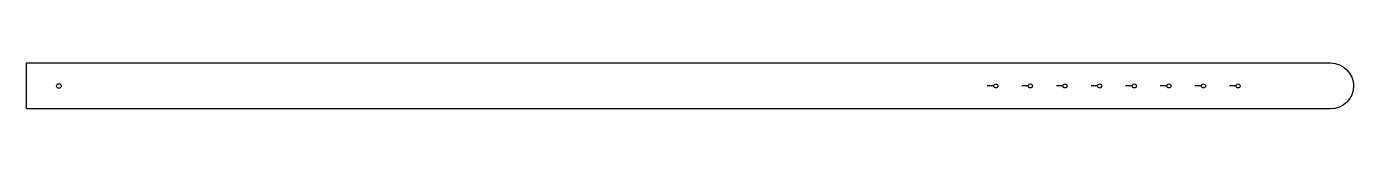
# Model space of a CAD drawing. Header units: millimetres. Extents: x 67 to 1217, y 6 to 46.
import ezdxf

# ---------------------------------------------------------------- set-up
doc = ezdxf.new("R2010")
doc.units = ezdxf.units.MM
doc.header["$MEASUREMENT"] = 0

msp = doc.modelspace()

# ---------------------------------------------------------------- linework, layer by layer
at = {"linetype": 'Continuous'}
for p, q in [((905.5, 26.4), (899.8, 26.4)), ((935.5, 26.4), (929.8, 26.4)), ((965.5, 26.4), (959.8, 26.4)), ((995.5, 26.4), (989.8, 26.4)), ((1025.5, 26.4), (1019.8, 26.4)), ((1055.5, 26.4), (1049.8, 26.4)), ((1085.5, 26.4), (1079.8, 26.4)), ((1115.5, 26.4), (1109.8, 26.4))]:
    msp.add_line(p, q, dxfattribs=at)
msp.add_lwpolyline([(67.3, 6.4), (67.3, 46.4), (1197.3, 46.4, -1), (1197.3, 6.4)], format="xyb", close=True)
msp.add_circle((95.3, 26.4), 2)
for centre in [(907.3, 26.4), (907.3, 26.4), (937.3, 26.4), (937.3, 26.4), (967.3, 26.4), (967.3, 26.4), (997.3, 26.4), (997.3, 26.4), (1027.3, 26.4), (1027.3, 26.4), (1057.3, 26.4), (1057.3, 26.4), (1087.3, 26.4), (1087.3, 26.4), (1117.3, 26.4), (1117.3, 26.4)]:
    msp.add_circle(centre, 1.75, dxfattribs=at)

doc.saveas('drawing.dxf')
